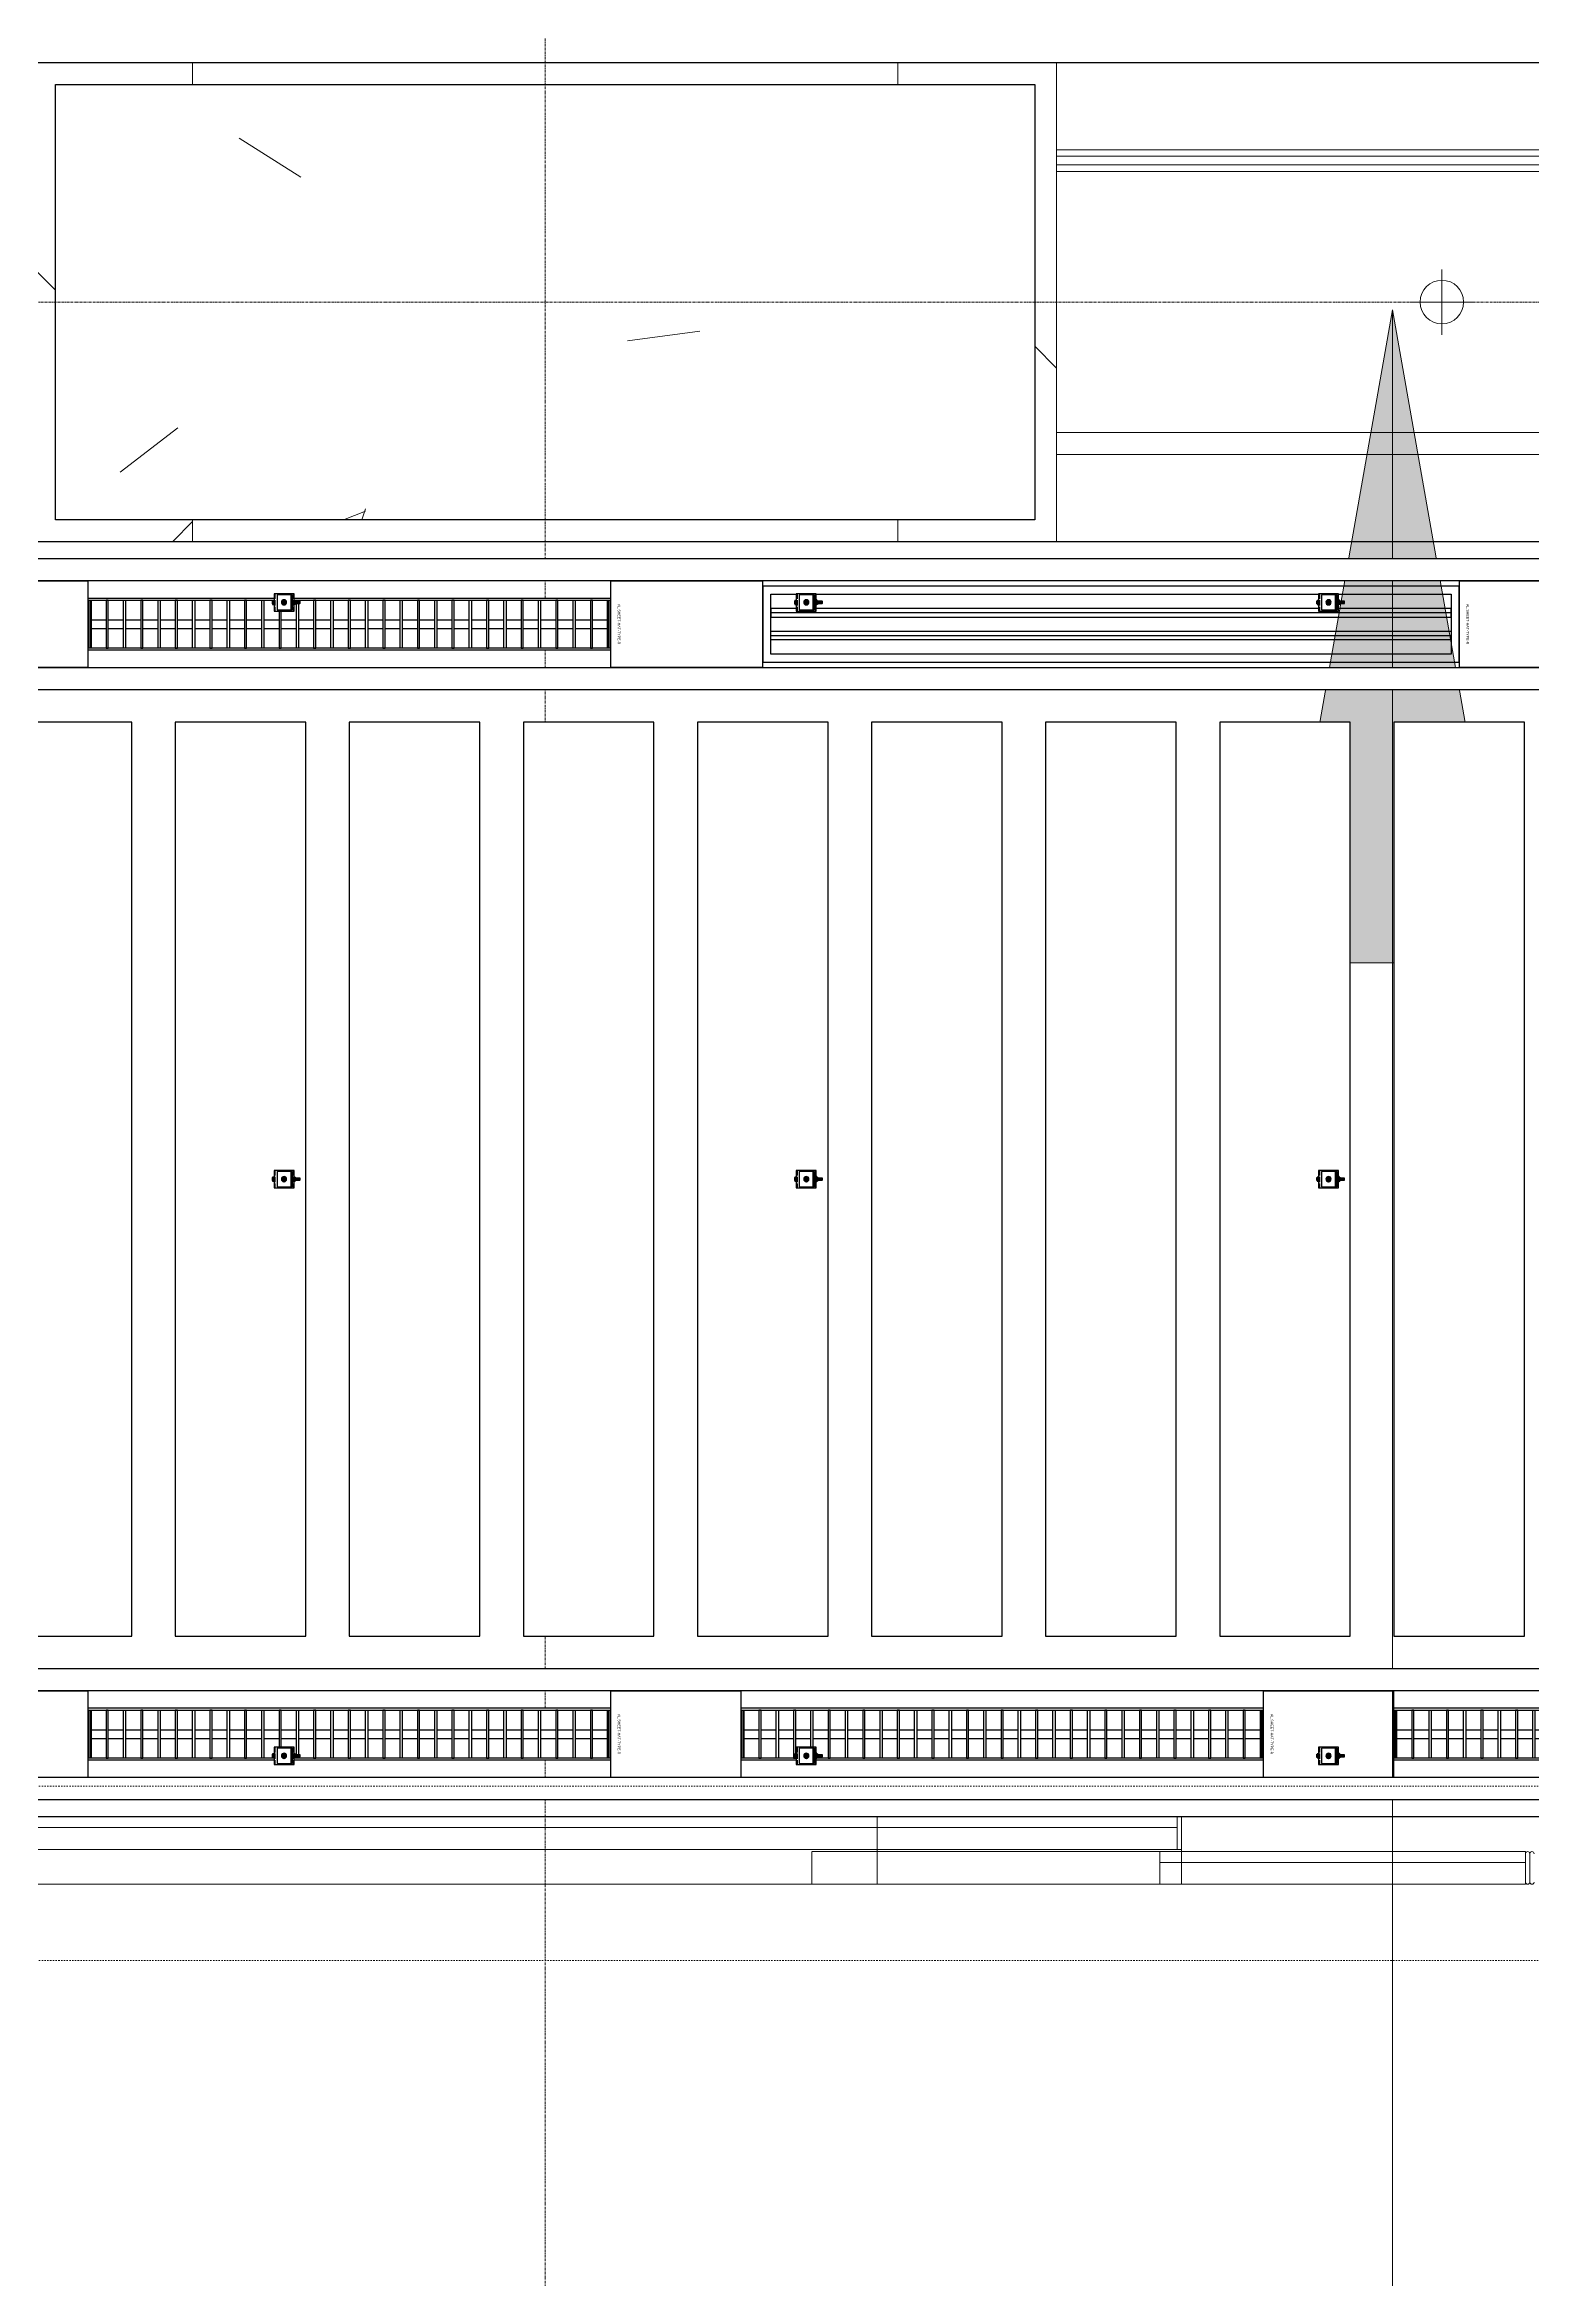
# Model space of a CAD drawing. Header units: millimetres. Extents: x -962357 to -591296, y -195428 to 59420.
# Drawn here: x -780030 to -776612, y -963 to 4171 of the extents above; entities that cross this region are included whole.
import ezdxf
from ezdxf.enums import TextEntityAlignment as Align

# ---------------------------------------------------------------- set-up
doc = ezdxf.new("R2010")
doc.units = ezdxf.units.MM
for name, pattern in [('ACAD_ISO02W100', [15, 12, -3]), ('DASH', [6.35, 3.175, -3.175]), ('DPA_Grid _ Level 100', [10, 5.5, -1.6, 1.3, -1.6]), ('DPA_Hidden 500', [1.4, 0.8, -0.6])]:
    doc.linetypes.add(name, pattern=pattern)
for name, color, linetype in [('000 - CSD_PL_001 - ASCESSORIES', 251, 'Continuous'), ('000 - H A T C H', 8, 'Continuous'), ('000 - WIPEOUT', 250, 'Continuous'), ('001 - ASCESSORIES', 251, 'Continuous'), ('008 - LIGHTING', 1, 'Continuous'), ('A04_TUBE SERIES', 2, 'Continuous'), ('A11_ALU.SOLID SHEET', 2, 'Continuous')]:
    doc.layers.add(name, color=color, linetype=linetype)
for name, color, linetype, lineweight in [('A-COLS', 5, 'Continuous', 25), ('A-COLS-E', 1, 'Continuous', 9), ('A-DETL-GENF', 2, 'Continuous', 9), ('A-GENM', 1, 'Continuous', 9), ('A-GENM-HDLN', 2, 'DPA_Hidden 500', 9), ('A-GLAZ-CURT', 2, 'Continuous', 9), ('A-WALL', 5, 'Continuous', 9), ('A-WALL-FNSH', 2, 'Continuous', 9), ('A-WALL-PATT', 1, 'Continuous', 9), ('E-LITE-EQPM', 2, 'Continuous', 9), ('G-ANNO-TEXT', 3, 'Continuous', 9), ('I-WALL-E', 2, 'Continuous', 9), ('Q-SPCQ', 2, 'Continuous', 9), ('Q-SPCQ-HDLN', 2, 'DASH', 9), ('S-GRID', 251, 'Continuous', 9), ('WALL-E', 2, 'Continuous', 9)]:
    doc.layers.add(name, color=color, linetype=linetype, lineweight=lineweight)
doc.layers.get('000 - CSD_PL_001 - ASCESSORIES').off()
pattern_1 = [(45, (2.4, 1), (-1060.6602, 1060.6602), []), (135, (2.4, 1), (-1060.6602, -1060.6602), [])]

# ---------------------------------------------------------------- blocks, each defined once
blk = doc.blocks.new('System Panel - DPA-AR_Metal Ceiling Rectangular Panel-13139266-4180-01 LOWER PLATFORM LEVEL - REFLECTED CEILING PLAN')
at = {"layer": 'A-GLAZ-CURT'}
for p, q in [((-821182.4, 4129), (-823307.4, 4129)), ((-823307.4, 4129), (-821182.4, 4129)), ((-821182.4, 3929), (-821182.4, 4129)), ((-821182.4, 4129), (-821182.4, 3929)), ((-823307.3, 3929), (-821182.4, 3929)), ((-821182.4, 3929), (-823307.3, 3929))]:
    blk.add_line(p, q, dxfattribs=at)
blk = doc.blocks.new('System Panel - DPA-AR_Metal Ceiling Rectangular Panel-V24-4180-01 LOWER PLATFORM LEVEL - REFLECTED CEILING PLAN')
at = {"layer": 'A-GLAZ-CURT'}
for p, q in [((-821182.4, 3229), (-823307.3, 3229)), ((-823307.3, 3229), (-821182.4, 3229)), ((-821182.4, 3029), (-821182.4, 3229)), ((-821182.4, 3229), (-821182.4, 3029)), ((-823307.4, 3029), (-821182.4, 3029)), ((-821182.4, 3029), (-823307.4, 3029))]:
    blk.add_line(p, q, dxfattribs=at)
blk = doc.blocks.new('System Panel - DPA-AR_Metal Ceiling Rectangular Panel-13139320-4180-01 LOWER PLATFORM LEVEL - REFLECTED CEILING PLAN')
at = {"layer": 'A-GLAZ-CURT'}
for p, q in [((-821182.4, 3879), (-823307.3, 3879)), ((-823307.3, 3879), (-821182.4, 3879)), ((-821182.4, 3279), (-821182.4, 3879)), ((-821182.4, 3879), (-821182.4, 3279)), ((-823307.3, 3279), (-821182.4, 3279)), ((-821182.4, 3279), (-823307.3, 3279))]:
    blk.add_line(p, q, dxfattribs=at)
blk = doc.blocks.new('*U403')
at = {"layer": 'A-GLAZ-CURT'}
for name in ['System Panel - DPA-AR_Metal Ceiling Rectangular Panel-13139266-4180-01 LOWER PLATFORM LEVEL - REFLECTED CEILING PLAN', 'System Panel - DPA-AR_Metal Ceiling Rectangular Panel-13139320-4180-01 LOWER PLATFORM LEVEL - REFLECTED CEILING PLAN', 'System Panel - DPA-AR_Metal Ceiling Rectangular Panel-V24-4180-01 LOWER PLATFORM LEVEL - REFLECTED CEILING PLAN']:
    blk.add_blockref(name, (790282.4, -3579), dxfattribs=at)
blk = doc.blocks.new('*U500')
at = {"layer": 'A11_ALU.SOLID SHEET', "color": 0}
blk.add_lwpolyline([(300, -98.8), (300, 98.8), (0, 98.8), (0, -98.8)], close=True, dxfattribs=at)
at = {"layer": 'Defpoints', "color": 250}
blk.add_point((0, 0), dxfattribs=at)
blk.add_text('AL.SHEET-HAT-TYPE-R', height=6, rotation=270, dxfattribs=at).set_placement((15, 0), align=Align.BOTTOM_CENTER)
blk = doc.blocks.new('*U634')
at = {"color": 1}
blk.add_wipeout([(600, -60), (-600, -60), (-600, 60), (600, 60)], dxfattribs=at).dxf.layer = '000 - WIPEOUT'
at = {"layer": '001 - ASCESSORIES', "color": 0}
blk.add_lwpolyline([(600, -60), (-600, -60), (-600, 60), (600, 60)], close=True, dxfattribs=at)
at = {"layer": '001 - ASCESSORIES'}
for points in [[(-593.5, -55), (-598.5, -55), (-598.5, 55), (-593.5, 55)], [(595, -55), (-595, -55), (-595, 55), (595, 55)], [(-558.8, -55), (-553.8, -55), (-553.8, 55), (-558.8, 55)], [(-514, -55), (-519, -55), (-519, 55), (-514, 55)], [(-479.3, -55), (-474.3, -55), (-474.3, 55), (-479.3, 55)], [(-434.6, -55), (-439.6, -55), (-439.6, 55), (-434.6, 55)], [(-399.8, -55), (-394.8, -55), (-394.8, 55), (-399.8, 55)], [(-355.1, -55), (-360.1, -55), (-360.1, 55), (-355.1, 55)], [(-320.4, -55), (-315.4, -55), (-315.4, 55), (-320.4, 55)], [(-275.6, -55), (-280.6, -55), (-280.6, 55), (-275.6, 55)], [(-240.9, -55), (-235.9, -55), (-235.9, 55), (-240.9, 55)], [(-196.2, -55), (-201.2, -55), (-201.2, 55), (-196.2, 55)], [(-161.4, -55), (-156.4, -55), (-156.4, 55), (-161.4, 55)], [(-116.7, -55), (-121.7, -55), (-121.7, 55), (-116.7, 55)], [(-82, -55), (-77, -55), (-77, 55), (-82, 55)], [(-37.2, -55), (-42.2, -55), (-42.2, 55), (-37.2, 55)], [(-2.5, -55), (2.5, -55), (2.5, 55), (-2.5, 55)], [(42.2, -55), (37.2, -55), (37.2, 55), (42.2, 55)], [(77, -55), (82, -55), (82, 55), (77, 55)], [(121.7, -55), (116.7, -55), (116.7, 55), (121.7, 55)], [(156.4, -55), (161.4, -55), (161.4, 55), (156.4, 55)], [(201.2, -55), (196.2, -55), (196.2, 55), (201.2, 55)], [(235.9, -55), (240.9, -55), (240.9, 55), (235.9, 55)], [(280.6, -55), (275.6, -55), (275.6, 55), (280.6, 55)], [(315.4, -55), (320.4, -55), (320.4, 55), (315.4, 55)], [(360.1, -55), (355.1, -55), (355.1, 55), (360.1, 55)], [(394.8, -55), (399.8, -55), (399.8, 55), (394.8, 55)], [(439.6, -55), (434.6, -55), (434.6, 55), (439.6, 55)], [(474.3, -55), (479.3, -55), (479.3, 55), (474.3, 55)], [(519, -55), (514, -55), (514, 55), (519, 55)], [(553.8, -55), (558.8, -55), (558.8, 55), (553.8, 55)], [(598.5, -55), (593.5, -55), (593.5, 55), (598.5, 55)]]:
    blk.add_lwpolyline(points, close=True, dxfattribs=at)
for points in [[(-593.5, 10), (-558.8, 10)], [(-553.8, 10), (-519, 10)], [(-514, 10), (-479.3, 10)], [(-474.3, 10), (-439.6, 10)], [(-434.6, 10), (-399.8, 10)], [(-394.8, 10), (-360.1, 10)], [(-355.1, 10), (-320.4, 10)], [(-315.4, 10), (-280.6, 10)], [(-275.6, 10), (-240.9, 10)], [(-235.9, 10), (-201.2, 10)], [(-196.2, 10), (-161.4, 10)], [(-156.4, 10), (-121.7, 10)], [(-116.7, 10), (-82, 10)], [(-77, 10), (-42.2, 10)], [(-37.2, 10), (-2.5, 10)], [(2.5, 10), (37.2, 10)], [(42.2, 10), (77, 10)], [(82, 10), (116.7, 10)], [(121.7, 10), (156.4, 10)], [(161.4, 10), (196.2, 10)], [(201.2, 10), (235.9, 10)], [(240.9, 10), (275.6, 10)], [(280.6, 10), (315.4, 10)], [(320.4, 10), (355.1, 10)], [(360.1, 10), (394.8, 10)], [(399.8, 10), (434.6, 10)], [(439.6, 10), (474.3, 10)], [(479.3, 10), (514, 10)], [(519, 10), (553.8, 10)], [(558.8, 10), (593.5, 10)], [(-593.5, -10), (-558.8, -10)], [(-553.8, -10), (-519, -10)], [(-514, -10), (-479.3, -10)], [(-474.3, -10), (-439.6, -10)], [(-434.6, -10), (-399.8, -10)], [(-394.8, -10), (-360.1, -10)], [(-355.1, -10), (-320.4, -10)], [(-315.4, -10), (-280.6, -10)], [(-275.6, -10), (-240.9, -10)], [(-235.9, -10), (-201.2, -10)], [(-196.2, -10), (-161.4, -10)], [(-156.4, -10), (-121.7, -10)], [(-116.7, -10), (-82, -10)], [(-77, -10), (-42.2, -10)], [(-37.2, -10), (-2.5, -10)], [(2.5, -10), (37.2, -10)], [(42.2, -10), (77, -10)], [(82, -10), (116.7, -10)], [(121.7, -10), (156.4, -10)], [(161.4, -10), (196.2, -10)], [(201.2, -10), (235.9, -10)], [(240.9, -10), (275.6, -10)], [(280.6, -10), (315.4, -10)], [(320.4, -10), (355.1, -10)], [(360.1, -10), (394.8, -10)], [(399.8, -10), (434.6, -10)], [(439.6, -10), (474.3, -10)], [(479.3, -10), (514, -10)], [(519, -10), (553.8, -10)], [(558.8, -10), (593.5, -10)]]:
    blk.add_lwpolyline(points, dxfattribs=at)
blk = doc.blocks.new('*U499')
at = {"layer": 'A11_ALU.SOLID SHEET', "color": 0}
blk.add_lwpolyline([(350, -98.8), (350, 98.8), (0, 98.8), (0, -98.8)], close=True, dxfattribs=at)
at = {"layer": 'Defpoints', "color": 250}
blk.add_point((0, 0), dxfattribs=at)
blk.add_text('AL.SHEET-HAT-TYPE-R', height=6, rotation=270, dxfattribs=at).set_placement((15, 0), align=Align.BOTTOM_CENTER)
blk = doc.blocks.new('*U374')
at = {"layer": '001 - ASCESSORIES', "color": 0, "linetype": 'ByBlock'}
blk.add_lwpolyline([(800, 87.5), (-800, 87.5), (-800, -87.5), (800, -87.5)], close=True, dxfattribs=at)
at = {"layer": '001 - ASCESSORIES', "linetype": 'ByBlock'}
for points in [[(-781.5, 69), (781.5, 69), (781.5, -69), (-781.5, -69)], [(781.5, 36.3), (-781.5, 36.3), (-781.5, 16.3), (781.5, 16.3)], [(-781.5, -16.3), (781.5, -16.3), (781.5, -36.3), (-781.5, -36.3)]]:
    blk.add_lwpolyline(points, close=True, dxfattribs=at)
for points in [[(781.5, 26.3), (-781.5, 26.3)], [(-781.5, -26.3), (781.5, -26.3)]]:
    blk.add_lwpolyline(points, dxfattribs=at)
blk = doc.blocks.new('*U606')
blk.add_attdef('EXTR.OVL-LENGTH_', (-25, -59.1), '', height=5)
blk.add_wipeout([(-25, 0), (25, 0), (25, 67400), (-25, 67400)]).dxf.layer = '000 - WIPEOUT'
at = {"layer": 'A04_TUBE SERIES', "color": 0}
blk.add_lwpolyline([(-25, 0), (25, 0), (25, 67400), (-25, 67400)], close=True, dxfattribs=at)
blk = doc.blocks.new('*U607')
blk.add_attdef('EXTR.OVL-LENGTH_', (-25, -59.1), '', height=5)
blk.add_wipeout([(-25, 0), (25, 0), (25, 67400), (-25, 67400)]).dxf.layer = '000 - WIPEOUT'
at = {"layer": 'A04_TUBE SERIES', "color": 0}
blk.add_lwpolyline([(-25, 0), (25, 0), (25, 67400), (-25, 67400)], close=True, dxfattribs=at)
blk = doc.blocks.new('*U605')
blk.add_attdef('EXTR.OVL-LENGTH_', (-25, -59.1), '', height=5)
blk.add_wipeout([(-25, 0), (25, 0), (25, 67400), (-25, 67400)]).dxf.layer = '000 - WIPEOUT'
at = {"layer": 'A04_TUBE SERIES', "color": 0}
blk.add_lwpolyline([(-25, 0), (25, 0), (25, 67400), (-25, 67400)], close=True, dxfattribs=at)
blk = doc.blocks.new('*U604')
blk.add_attdef('EXTR.OVL-LENGTH_', (-25, -59.1), '', height=5)
blk.add_wipeout([(-25, 0), (25, 0), (25, 67400), (-25, 67400)]).dxf.layer = '000 - WIPEOUT'
at = {"layer": 'A04_TUBE SERIES', "color": 0}
blk.add_lwpolyline([(-25, 0), (25, 0), (25, 67400), (-25, 67400)], close=True, dxfattribs=at)
blk = doc.blocks.new('*U613')
at = {"color": 3}
for points in [[(-1050, 29150), (1050, 29150), (1050, 28850), (-1050, 28850)], [(-1050, 28750), (1050, 28750), (1050, 28450), (-1050, 28450)], [(-1050, 28350), (1050, 28350), (1050, 28050), (-1050, 28050)], [(-1050, 27950), (1050, 27950), (1050, 27650), (-1050, 27650)], [(-1050, 27550), (1050, 27550), (1050, 27250), (-1050, 27250)], [(-1050, 27150), (1050, 27150), (1050, 26850), (-1050, 26850)], [(-1050, 26750), (1050, 26750), (1050, 26450), (-1050, 26450)], [(-1050, 26350), (1050, 26350), (1050, 26050), (-1050, 26050)], [(-1050, 25950), (1050, 25950), (1050, 25650), (-1050, 25650)]]:
    blk.add_wipeout(points, dxfattribs=at).dxf.layer = '000 - WIPEOUT'
at = {"layer": 'A11_ALU.SOLID SHEET', "color": 0, "linetype": 'ByBlock'}
for points in [[(-1050, 28850), (1050, 28850), (1050, 29150), (-1050, 29150)], [(-1050, 28450), (1050, 28450), (1050, 28750), (-1050, 28750)], [(-1050, 28050), (1050, 28050), (1050, 28350), (-1050, 28350)], [(-1050, 27650), (1050, 27650), (1050, 27950), (-1050, 27950)], [(-1050, 27250), (1050, 27250), (1050, 27550), (-1050, 27550)], [(-1050, 26850), (1050, 26850), (1050, 27150), (-1050, 27150)], [(-1050, 26450), (1050, 26450), (1050, 26750), (-1050, 26750)], [(-1050, 26050), (1050, 26050), (1050, 26350), (-1050, 26350)], [(-1050, 25650), (1050, 25650), (1050, 25950), (-1050, 25950)]]:
    blk.add_lwpolyline(points, close=True, dxfattribs=at)
blk = doc.blocks.new('*U5836')
blk.add_lwpolyline([(-38349, 4315), (-38349, 2757.5), (-41450, 2757.5), (-41450, 4315), (-49246.8, 4315), (-49246.8, 550), (-30509.1, 550), (-30509.1, 4315), (-38349, 4315)])
blk.add_lwpolyline([(-107450, -550), (27650, -550), (27650, -3480), (-107450, -3480)], close=True)
at = {"layer": '008 - LIGHTING'}
blk.add_blockref('*U374', (-32900, -740), dxfattribs=at)
blk.add_blockref('*U374', (-32900, -740), dxfattribs=at)
blk.add_blockref('*U374', (-32900, -740), dxfattribs=at)
at = {"layer": 'A11_ALU.SOLID SHEET', "color": 1}
for name, p in [('*U499', (-35600, -740)), ('*U499', (-34050, -740)), ('*U499', (-32100, -740)), ('*U500', (-35550, -3290)), ('*U500', (-34050, -3290)), ('*U500', (-32550, -3290))]:
    blk.add_blockref(name, p, dxfattribs=at)
at = {"layer": '008 - LIGHTING'}
for p in [(-34650, -740), (-34650, -3290), (-33150, -3290), (-31650, -3290)]:
    blk.add_blockref('*U634', p, dxfattribs=at)
at = {"layer": 'A04_TUBE SERIES', "linetype": 'ByBlock', "rotation": 270}
for name, p in [('*U607', (-39850, -615)), ('*U606', (-39850, -865)), ('*U604', (-39850, -3165)), ('*U605', (-39850, -3415))]:
    blk.add_blockref(name, p, dxfattribs=at)
at = {"layer": 'A11_ALU.SOLID SHEET', "linetype": 'ByBlock', "rotation": 90}
blk.add_blockref('*U613', (-6300, -2015), dxfattribs=at)
at = {"layer": '008 - LIGHTING'}
for p in [(-34650, -740), (-34650, -3290), (-33150, -3290), (-31650, -3290)]:
    blk.add_blockref('*U634', p, dxfattribs=at)
for p in [(-34650, -740), (-34650, -3290), (-33150, -3290), (-31650, -3290)]:
    blk.add_blockref('*U634', p, dxfattribs=at)
blk = doc.blocks.new('DPA_Speciality_PlatformScreenDoor - Length_135300-12767973-4180-01 LOWER PLATFORM LEVEL - REFLECTED CEILING PLAN')
at = {"layer": 'A-GENM'}
for p, q in [((59982.5, -250), (59892.5, -250)), ((59892.5, -250), (59982.5, -250)), ((60087.5, -250), (59897.4, -250)), ((59897.4, -250), (60087.5, -250)), ((59992.5, -250), (60082.5, -250)), ((60082.5, -250), (59992.5, -250)), ((60640.3, -330), (60764.1, -330)), ((60650.9, -330), (60704, -330)), ((60700.4, -330), (60753.5, -330)), ((62240.3, -330), (62364.1, -330)), ((62250.9, -330), (62304, -330)), ((62300.4, -330), (62353.5, -330))]:
    blk.add_line(p, q, dxfattribs=at)
at = {"layer": 'A-GENM-HDLN'}
for p, q in [((60387.5, -175), (60387.5, -250)), ((60387.5, -175), (61237.5, -175)), ((61237.5, -250), (61237.5, -175)), ((60387.5, -250), (61237.5, -250))]:
    blk.add_line(p, q, dxfattribs=at)
at = {"layer": 'Q-SPCQ'}
for p, q in [((59587.5, -245), (59587.5, -180)), ((59587.5, -180), (59587.5, -245)), ((59587.5, -180), (59587.5, -245)), ((59587.5, -245), (59587.5, -180)), ((60437.5, -175), (59597.5, -175)), ((59597.5, -175), (60437.5, -175)), ((59597.5, -175), (59597.5, -225)), ((59597.5, -175), (59597.5, -225)), ((59597.5, -245), (59597.5, -180)), ((59597.5, -180), (59597.5, -245)), ((59627.5, -175), (60407.5, -175)), ((60407.5, -175), (59627.5, -175)), ((60407.5, -175), (59627.5, -175)), ((59627.5, -175), (60407.5, -175)), ((60387.5, -175), (61087.5, -175)), ((60437.5, -225), (60437.5, -175)), ((60437.5, -175), (60437.5, -225)), ((61087.5, -175), (61087.5, -330)), ((61087.5, -175), (63462.5, -175)), ((61087.5, -330), (61087.5, -175)), ((61087.5, -200), (61087.5, -187.5)), ((61087.5, -187.5), (61087.5, -200)), ((61087.5, -305), (61087.5, -200)), ((61087.5, -200), (61087.5, -305)), ((59597.5, -225), (60437.5, -225)), ((60437.5, -225), (59597.5, -225)), ((59597.5, -250), (59597.5, -225)), ((59597.5, -225), (59597.5, -250)), ((60437.5, -225), (59597.5, -225)), ((59597.5, -225), (59597.5, -250)), ((59597.5, -250), (59597.5, -225)), ((59597.5, -225), (60437.5, -225)), ((60437.5, -225), (59597.5, -225)), ((59597.5, -225), (60437.5, -225)), ((59597.5, -250), (60437.5, -250)), ((60437.5, -250), (59597.5, -250)), ((59597.5, -250), (60437.5, -250)), ((60437.5, -250), (59597.5, -250)), ((60407.5, -225), (59627.5, -225)), ((59627.5, -225), (60407.5, -225)), ((59627.5, -225), (60407.5, -225)), ((60407.5, -225), (59627.5, -225)), ((60387.5, -225), (59647.5, -225)), ((59647.5, -225), (60387.5, -225)), ((60387.5, -225), (59647.5, -225)), ((59647.5, -225), (60387.5, -225)), ((60387.5, -250), (59647.5, -250)), ((59647.5, -250), (60387.5, -250)), ((60387.5, -250), (59647.5, -250)), ((59647.5, -250), (60387.5, -250)), ((60387.5, -305), (60387.5, -250)), ((60387.5, -250), (60387.5, -330)), ((60397.5, -255), (60387.5, -255)), ((60387.5, -255), (60387.5, -330)), ((60387.5, -330), (60387.5, -255)), ((60387.5, -255), (60397.5, -255)), ((60397.5, -330), (60397.5, -255)), ((60397.5, -255), (60397.5, -330)), ((61087.5, -255), (60397.5, -255)), ((60397.5, -255), (61087.5, -255)), ((60397.5, -255), (60397.5, -305)), ((60397.5, -255), (60397.5, -305)), ((60437.5, -225), (60437.5, -250)), ((60437.5, -225), (60437.5, -250)), ((60437.5, -250), (60437.5, -225)), ((60437.5, -225), (60437.5, -250)), ((60447.5, -255), (61027.5, -255)), ((61027.5, -255), (60447.5, -255)), ((61037.5, -255), (60447.5, -255)), ((60447.5, -255), (61037.5, -255)), ((63462.5, -255), (61087.5, -255)), ((61087.5, -255), (63462.5, -255)), ((61087.5, -255), (61087.5, -305)), ((61087.5, -255), (61087.5, -305)), ((61087.5, -305), (61087.5, -255)), ((61087.5, -255), (61087.5, -305)), ((63412.5, -255), (61137.5, -255)), ((61137.5, -255), (63412.5, -255)), ((61147.5, -255), (63402.5, -255)), ((63402.5, -255), (61147.5, -255)), ((60387.5, -317.5), (60387.5, -305)), ((61087.5, -305), (60397.5, -305)), ((60397.5, -305), (61077.5, -305)), ((60397.5, -305), (60397.5, -330)), ((60397.5, -305), (60397.5, -330)), ((60397.5, -305), (61077.5, -305)), ((61077.5, -305), (60397.5, -305)), ((60397.5, -330), (60397.5, -305)), ((60397.5, -305), (60397.5, -330)), ((61087.5, -305), (60397.5, -305)), ((60397.5, -305), (61087.5, -305)), ((61027.5, -305), (60447.5, -305)), ((60447.5, -305), (61027.5, -305)), ((61027.5, -305), (60447.5, -305)), ((60447.5, -305), (61027.5, -305)), ((61037.5, -305), (60447.5, -305)), ((60447.5, -305), (61037.5, -305)), ((60447.5, -305), (61027.5, -305)), ((61027.5, -305), (60447.5, -305)), ((61077.5, -305), (61087.5, -305)), ((61087.5, -317.5), (61087.5, -305)), ((63462.5, -305), (61087.5, -305)), ((61087.5, -305), (61097.5, -305)), ((61087.5, -330), (61087.5, -305)), ((61087.5, -305), (61087.5, -330)), ((63462.5, -305), (61087.5, -305)), ((61087.5, -305), (63462.5, -305)), ((61087.5, -305), (61087.5, -317.5)), ((61087.5, -330), (61087.5, -305)), ((61087.5, -305), (61087.5, -330)), ((61097.5, -305), (63452.5, -305)), ((61097.5, -305), (63452.5, -305)), ((63452.5, -305), (61097.5, -305)), ((63412.5, -305), (61137.5, -305)), ((61137.5, -305), (63412.5, -305)), ((63402.5, -305), (61147.5, -305)), ((61147.5, -305), (63402.5, -305)), ((63402.5, -305), (61147.5, -305)), ((61147.5, -305), (63402.5, -305)), ((61147.5, -305), (63402.5, -305)), ((63402.5, -305), (61147.5, -305)), ((60387.5, -330), (61087.5, -330)), ((60387.5, -330), (60397.5, -330)), ((60397.5, -330), (60387.5, -330)), ((61077.5, -330), (60397.5, -330)), ((60397.5, -330), (61087.5, -330)), ((60397.5, -330), (61077.5, -330)), ((61077.5, -330), (60397.5, -330)), ((61027.5, -330), (60447.5, -330)), ((60447.5, -330), (61027.5, -330)), ((61027.5, -330), (60447.5, -330)), ((60447.5, -330), (61027.5, -330)), ((61087.5, -330), (61077.5, -330)), ((61087.5, -330), (63462.5, -330)), ((61097.5, -330), (61087.5, -330)), ((61087.5, -330), (63462.5, -330)), ((63452.5, -330), (61097.5, -330)), ((61097.5, -330), (63452.5, -330)), ((63452.5, -330), (61097.5, -330)), ((63402.5, -330), (61147.5, -330)), ((61147.5, -330), (63402.5, -330)), ((63402.5, -330), (61147.5, -330)), ((61147.5, -330), (63402.5, -330))]:
    blk.add_line(p, q, dxfattribs=at)
for centre, start, end in [((59582.5, -180), 360, 180), ((59582.5, -180), 0, 180), ((59592.5, -180), 0, 180), ((59592.5, -180), 0, 180), ((59582.5, -245), 180, 360), ((59582.5, -245), 180, 0), ((59592.5, -245), 180, 360), ((59592.5, -245), 180, 360)]:
    blk.add_arc(centre, 5, start, end, dxfattribs=at)
at = {"layer": 'Q-SPCQ-HDLN'}
for p, q in [((135200, 0), (-100, 0)), ((135200, -330), (-100, -330)), ((135200, -400), (-100, -400))]:
    blk.add_line(p, q, dxfattribs=at)
blk = doc.blocks.new('LGF_DL_SAA_LowPower_DL1a - LGF_DL_SAA_LowPower_DL1a-8832329-4180-01 LOWER PLATFORM LEVEL - REFLECTED CEILING PLAN')
at = {"layer": 'A-DETL-GENF'}
for p, q in [((0, 75), (0, -75)), ((72.5, 0), (-72.5, 0))]:
    blk.add_line(p, q, dxfattribs=at)
blk.add_circle((0, 0), 50, dxfattribs=at)
blk = doc.blocks.new('C-1-PP19-AR-4180-01-B_20250908-040939_EXDOWNLIGHT')
at = {"layer": 'E-LITE-EQPM', "extrusion": (0, 0, -1), "rotation": 180}
blk.add_blockref('LGF_DL_SAA_LowPower_DL1a - LGF_DL_SAA_LowPower_DL1a-8832329-4180-01 LOWER PLATFORM LEVEL - REFLECTED CEILING PLAN', (32139.5, 0), dxfattribs=at)
at = {"layer": 'Q-SPCQ', "rotation": 180}
blk.add_blockref('DPA_Speciality_PlatformScreenDoor - Length_135300-12767973-4180-01 LOWER PLATFORM LEVEL - REFLECTED CEILING PLAN', (27650, -3810), dxfattribs=at)
blk = doc.blocks.new('000 - ASSCESSORIES_FAMELINE_GALV.BRACKET_FITTING_L-PROFILE_BK-08_TOP_VIEW')
at = {"linetype": 'Continuous'}
blk.add_wipeout([(-17.5, 19), (-17.5, -16), (17.5, -16), (17.5, 19)], dxfattribs=at).dxf.layer = '000 - WIPEOUT'
at = {"layer": '001 - ASCESSORIES', "linetype": 'ByBlock'}
blk.add_lwpolyline([(-17.5, 19), (17.5, 19), (17.5, 16), (-17.5, 16)], close=True, dxfattribs=at)
at = {"layer": '001 - ASCESSORIES', "color": 0, "linetype": 'Continuous'}
blk.add_lwpolyline([(-17.5, 19), (-17.5, -16), (17.5, -16), (17.5, 19)], close=True, dxfattribs=at)
at = {"layer": '001 - ASCESSORIES'}
blk.add_circle((0, 0), 3.5, dxfattribs=at)
blk = doc.blocks.new('*U492')
at = {"layer": '001 - ASCESSORIES', "color": 0}
blk.add_blockref('000 - ASSCESSORIES_FAMELINE_GALV.BRACKET_FITTING_L-PROFILE_BK-08_TOP_VIEW', (0, 0), dxfattribs=at)
blk = doc.blocks.new('000 - DYNAMIC_VIEW_ASSCESSORIES_GALV.STUD_FULL_THREAD_1-4_TOP_VIEW')
at = {"layer": '000 - H A T C H'}
h = blk.add_hatch(color=250, dxfattribs=at)
h.dxf.hatch_style = 1
edge = h.paths.add_edge_path()
edge.add_arc((0, 0), 3.18, 0, 360)
at = {"layer": '001 - ASCESSORIES', "color": 0}
blk.add_circle((0, 0), 3.18, dxfattribs=at)
blk = doc.blocks.new('*U485')
at = {"layer": '001 - ASCESSORIES', "color": 0}
blk.add_blockref('000 - DYNAMIC_VIEW_ASSCESSORIES_GALV.STUD_FULL_THREAD_1-4_TOP_VIEW', (0, 0), dxfattribs=at)
blk = doc.blocks.new('000 - ASSCESSORIES_FAMELINE_GALV.BRACKET_FITTING_U-PROFILE_BK-07_TOP_VIEW')
at = {"linetype": 'Continuous'}
blk.add_wipeout([(20, -23), (20, 23), (-20, 23), (-20, -23)], dxfattribs=at).dxf.layer = '000 - WIPEOUT'
at = {"layer": '001 - ASCESSORIES', "linetype": 'ACAD_ISO02W100'}
for p, q in [((20, 21), (-20, 21)), ((20, -21), (-20, -21))]:
    blk.add_line(p, q, dxfattribs=at)
at = {"layer": '001 - ASCESSORIES', "color": 0, "linetype": 'Continuous'}
blk.add_lwpolyline([(20, -23), (20, 23), (-20, 23), (-20, -23)], close=True, dxfattribs=at)
at = {"layer": '001 - ASCESSORIES', "linetype": 'Continuous'}
blk.add_circle((0, 0), 3.5, dxfattribs=at)
blk = doc.blocks.new('*U489')
at = {"layer": '001 - ASCESSORIES', "color": 0, "linetype": 'ByBlock'}
blk.add_blockref('000 - ASSCESSORIES_FAMELINE_GALV.BRACKET_FITTING_U-PROFILE_BK-07_TOP_VIEW', (0, 0), dxfattribs=at)
blk = doc.blocks.new('*U281')
at = {"layer": '001 - ASCESSORIES', "color": 0}
blk.add_lwpolyline([(4.6, 0), (2.3, 4), (-2.3, 4), (-4.6, 0), (-2.3, -4), (2.3, -4)], close=True, dxfattribs=at)
at = {"layer": '001 - ASCESSORIES', "color": 8}
blk.add_circle((0, 0), 3.85, dxfattribs=at)
at = {"layer": '001 - ASCESSORIES', "color": 0}
blk.add_circle((0, 0), 2.6, dxfattribs=at)
blk = doc.blocks.new('*U639')
at = {"layer": '000 - CSD_PL_001 - ASCESSORIES', "color": 0, "rotation": 270}
blk.add_blockref('*U281', (0, 0), dxfattribs=at)
blk = doc.blocks.new('*U308')
at = {"layer": '001 - ASCESSORIES'}
blk.add_lwpolyline([(-0.3, -4.5), (-0.3, -2.5, -19.949874), (0.3, -2.5), (0.3, -4.5)], format="xyb", dxfattribs=at)
blk.add_arc((0, 0), 4.5, 273.1847, 266.8153, dxfattribs=at)
blk = doc.blocks.new('000 - ASSCESSORIES_SPRING_WASHER_M5_TOP_VIEW')
at = {"color": 6}
blk.add_blockref('*U308', (0, 0), dxfattribs=at)
blk = doc.blocks.new('*U641')
at = {"color": 6}
blk.add_blockref('000 - ASSCESSORIES_SPRING_WASHER_M5_TOP_VIEW', (0, 0), dxfattribs=at)
blk = doc.blocks.new('*U307')
at = {"layer": '001 - ASCESSORIES'}
blk.add_lwpolyline([(-0.3, -6), (-0.3, -2.5, -19.949874), (0.2, -2.5), (0.2, -6)], format="xyb", dxfattribs=at)
blk.add_arc((0, 0), 6, 273.1847, 266.8153, dxfattribs=at)
blk = doc.blocks.new('000 - ASSCESSORIES_WASHER_M5_TOP_VIEW')
at = {"color": 6}
blk.add_blockref('*U307', (0, 0), dxfattribs=at)
blk = doc.blocks.new('*U640')
at = {"color": 6}
blk.add_blockref('000 - ASSCESSORIES_WASHER_M5_TOP_VIEW', (0, 0), dxfattribs=at)
blk = doc.blocks.new('*U282')
at = {"color": 1}
for p, q in [((-3.5, 3.5), (3.5, 3.5)), ((-3.5, 0), (3.5, 0))]:
    blk.add_line(p, q, dxfattribs=at)
at = {"color": 0}
for points in [[(-2.3, 3.2, 0.249855), (-4.6, 3.2), (-4.6, 0.3, 0.249855), (-2.3, 0.3)], [(2.3, 3.2, 0.062432), (0, 3.5, 0.062432), (-2.3, 3.2), (-2.3, 0.3, 0.061701), (0, 0, 0.061701), (2.3, 0.3)], [(4.6, 3.2, 0.249855), (2.3, 3.2), (2.3, 0.3, 0.249855), (4.6, 0.3)]]:
    blk.add_lwpolyline(points, format="xyb", close=True, dxfattribs=at)
blk = doc.blocks.new('*U296')
at = {"layer": '000 - H A T C H'}
h = blk.add_hatch(dxfattribs=at)
h.set_pattern_fill('ANSI35', color=8, scale=4, angle=65)
h.set_pattern_definition([(110, (-0.5, 0), (-0.939693, -0.34202), []), (110, (-0.2012, 0.6409), (-0.939693, -0.34202), [1.25, -0.25, 0, -0.25])])
h.paths.add_polyline_path([(0, -2.5), (59.5, -2.5), (59.5, 2.5), (0, 2.5)])
at = {"color": 8}
blk.add_line((59.5, -2.5), (59.5, 2.5), dxfattribs=at)
at = {"color": 1}
blk.add_lwpolyline([(59.5, 2.5), (0, 2.5), (0, -2.5), (59.5, -2.5), (60, -2), (60, 2)], close=True, dxfattribs=at)
blk = doc.blocks.new('*U448')
at = {"layer": '000 - H A T C H'}
h = blk.add_hatch(color=250, dxfattribs=at)
h.dxf.hatch_style = 1
edge = h.paths.add_edge_path()
edge.add_line((-0.3, -4.6), (-3.2, -4.6))
edge.add_arc((-1, -3.5), 2.45, 180, 208.0569, ccw=False)
edge.add_line((-3.5, -3.5), (-3.5, 0))
edge.add_arc((5.9, 0), 9.36, 179.9761, 180.0239, ccw=False)
edge.add_line((-3.5, 0), (-3.5, 0))
edge.add_arc((5.9, 0), 9.36, 179.9761, 180.0239, ccw=False)
edge.add_line((-3.5, 0), (-3.5, 3.5))
edge.add_arc((-1, 3.5), 2.45, 151.9431, 180, ccw=False)
edge.add_line((-3.2, 4.6), (-0.3, 4.6))
edge.add_arc((-2.5, 3.5), 2.45, 360, 388.0569, ccw=False)
edge.add_line((0, 3.5), (0, -3.5))
edge.add_arc((-2.5, -3.5), 2.45, 331.9431, 360, ccw=False)
blk.add_blockref('*U296', (0, 0))
at = {"layer": '001 - ASCESSORIES', "rotation": 90}
blk.add_blockref('*U282', (0, 0), dxfattribs=at)
blk = doc.blocks.new('*U306')
blk.add_wipeout([(-6, 0.65), (6, 0.65), (6, -0.65), (-6, -0.65)]).dxf.layer = '000 - WIPEOUT'
at = {"layer": '001 - ASCESSORIES'}
blk.add_lwpolyline([(-6, 0.65), (6, 0.65), (6, -0.65), (-6, -0.65)], close=True, dxfattribs=at)
blk.add_wipeout([(0.1, -0.65), (6, -0.65), (6, 0.65), (0.1, 0.65)]).dxf.layer = '000 - WIPEOUT'
blk.add_wipeout([(-0.1, -0.65), (-6, -0.65), (-6, 0.65), (-0.1, 0.65)]).dxf.layer = '000 - WIPEOUT'
for points in [[(-0.1, -0.65), (-6, -0.65), (-6, 0.65), (-0.1, 0.65)], [(0.1, -0.65), (6, -0.65), (6, 0.65), (0.1, 0.65)]]:
    blk.add_lwpolyline(points, close=True, dxfattribs=at)
blk = doc.blocks.new('000 - ASSCESSORIES_WASHER_M5_FRONT-SIDE-BACK_VIEW')
at = {"color": 6}
blk.add_blockref('*U306', (0, 0), dxfattribs=at)
blk = doc.blocks.new('*U637')
at = {"color": 6}
blk.add_blockref('000 - ASSCESSORIES_WASHER_M5_FRONT-SIDE-BACK_VIEW', (0, 0), dxfattribs=at)
blk = doc.blocks.new('*U309')
blk.add_wipeout([(-4.5, 0.65), (4.5, 0.65), (4.5, -0.65), (-4.5, -0.65)]).dxf.layer = '000 - WIPEOUT'
at = {"layer": '001 - ASCESSORIES'}
blk.add_lwpolyline([(-4.5, 0.65), (4.5, 0.65), (4.5, -0.65), (-4.5, -0.65)], close=True, dxfattribs=at)
blk.add_wipeout([(0.1, -0.95), (4.5, -0.65), (4.5, 0.65), (0.1, 0.35)]).dxf.layer = '000 - WIPEOUT'
blk.add_wipeout([(-0.1, -0.35), (-4.5, -0.65), (-4.5, 0.65), (-0.1, 0.95)]).dxf.layer = '000 - WIPEOUT'
for points in [[(-0.1, -0.35), (-4.5, -0.65), (-4.5, 0.65), (-0.1, 0.95)], [(0.1, -0.95), (4.5, -0.65), (4.5, 0.65), (0.1, 0.35)]]:
    blk.add_lwpolyline(points, close=True, dxfattribs=at)
blk = doc.blocks.new('000 - ASSCESSORIES_SPRING_WASHER_M5_FRONT-SIDE-BACK_VIEW')
at = {"color": 6}
blk.add_blockref('*U309', (0, 0), dxfattribs=at)
blk = doc.blocks.new('*U638')
at = {"color": 6}
blk.add_blockref('000 - ASSCESSORIES_SPRING_WASHER_M5_FRONT-SIDE-BACK_VIEW', (0, 0), dxfattribs=at)
blk = doc.blocks.new('*U486')
at = {"layer": '001 - ASCESSORIES'}
blk.add_blockref('*U448', (-23, 0), dxfattribs=at)
at = {"layer": '001 - ASCESSORIES', "color": 6, "rotation": 180}
for name in ['*U640', '*U641']:
    blk.add_blockref(name, (0, 0), dxfattribs=at)
at = {"layer": '001 - ASCESSORIES', "color": 2, "rotation": 270}
blk.add_blockref('*U639', (0, 0), dxfattribs=at)
blk.add_blockref('*U639', (0, 0), dxfattribs=at)
at = {"layer": '001 - ASCESSORIES', "color": 0, "rotation": 90}
blk.add_blockref('*U489', (0, 0), dxfattribs=at)
at = {"layer": '001 - ASCESSORIES', "color": 0, "rotation": 270}
blk.add_blockref('*U492', (0, 0), dxfattribs=at)
at = {"layer": '001 - ASCESSORIES', "color": 6}
for name in ['*U640', '*U641']:
    blk.add_blockref(name, (0, 0), dxfattribs=at)
at = {"layer": '001 - ASCESSORIES', "color": 2, "rotation": 90}
blk.add_blockref('*U639', (0, 0), dxfattribs=at)
blk.add_blockref('*U639', (0, 0), dxfattribs=at)
at = {"layer": '001 - ASCESSORIES', "color": 1}
blk.add_blockref('*U485', (0, 0), dxfattribs=at)
at = {"layer": '001 - ASCESSORIES', "rotation": 90}
blk.add_blockref('*U637', (23.65, 0), dxfattribs=at)
blk.add_blockref('*U638', (25.25, 0), dxfattribs=at)
blk = doc.blocks.new('C-1-PP19-AR-4180-01-B_20250903-141828_ERROR_HANGING')
at = {"layer": '000 - CSD_PL_001 - ASCESSORIES', "linetype": 'ByBlock'}
for p in [(-34800, -690), (-33600, -690), (-32400, -690), (-34800, -2015), (-33600, -2015), (-32400, -2015), (-34800, -3340), (-33600, -3340), (-32400, -3340)]:
    blk.add_blockref('*U486', p, dxfattribs=at)

msp = doc.modelspace()

# ---------------------------------------------------------------- hatches: boundary and pattern name
at = {"layer": 'A-COLS-E'}
h = msp.add_hatch(dxfattribs=at)
h.set_pattern_fill('FP_1', color=256, style=0, pattern_type=2)
h.set_pattern_definition([(50, (2.4, 1), (3643.682, -318.781), [381, -4191]), (355, (2.4, 1), (-704.856, 3821.136), [304.8, -3352.8]), (100.451, (306, -25.6), (2938.852, 3502.332), [323.8, -3561.801]), (46.184, (2.4, 1017), (5421.58, -840.856), [571.5, -6286.5]), (96.636, (454, 947), (4748.05, 4948.55), [485.7, -5342.702]), (351.184, (2.4, 1017), (4748.1, 4948.506), [457.2, -5029.2]), (21, (510.4, 763), (3032.288, -2045.304), [381, -4191]), (326, (510.4, 763), (1236.042, 3683.762), [304.8, -3352.8]), (71.451, (763, 592.5), (4268.343, 1638.425), [323.8, -3561.801]), (37.5, (2.4, 1), (61.772, 1691.1008), [167.64, -3144.52, 167.64, -3235.96, -3365.5]), (37.5, (2.4, 1), (61.772, 1691.1008), [-6715.76, 167.64, -3197.86]), (7.5, (2.4, 1), (1336.3933, 2003.6115), [167.64, -1772.92, 167.64, -3068.32, -1282.7]), (7.5, (2.4, 1), (1336.3933, 2003.6115), [-5176.52, 167.64, -1115.06]), (327.5, (-1130.5, 1), (2711.8178, -114.5786), [167.64, -1102.36, 167.64, -3794.76, -5257.8]), (327.5, (-1130.5, 1), (2711.8178, -114.5786), [-5232.4, 167.64, -5090.16]), (317.5, (-1638.5, 1), (2962.5856, 508.5334), [167.64, -1483.36, 167.64, -2463.8, -3733.8]), (317.5, (-1638.5, 1), (2962.5856, 508.5334), [-4282.44, 167.64, -3566.16])])
h.paths.add_polyline_path([(-777972.6, 3080), (-777755, 3080), (-777755, 4080), (-780005, 4080), (-780005, 3080)])
at = {"layer": 'A-WALL-PATT'}
h = msp.add_hatch(dxfattribs=at)
h.set_pattern_fill('FP_3', color=256, style=0, pattern_type=2)
h.set_pattern_definition(pattern_1)
h.paths.add_polyline_path([(-780055, 3030), (-780005, 3030), (-780005, 4130), (-780055, 4130), (-780055, 4067.1)])
h = msp.add_hatch(dxfattribs=at)
h.set_pattern_fill('FP_3', color=256, style=0, pattern_type=2)
h.set_pattern_definition(pattern_1)
h.paths.add_polyline_path([(-777754.9, 3080), (-777704.9, 3080), (-777704.9, 4130), (-777754.9, 4130), (-777754.9, 4067.1)])
h = msp.add_hatch(dxfattribs=at)
h.set_pattern_fill('FP_3', color=256, style=0, pattern_type=2)
h.set_pattern_definition(pattern_1)
h.paths.add_polyline_path([(-778069.9, 3030), (-777704.9, 3030), (-777704.9, 3080), (-778069.9, 3080)])
h.paths.add_polyline_path([(-779690, 3030), (-779690, 3080), (-780005, 3080), (-780005, 3030)])
at = {"layer": 'G-ANNO-TEXT'}
msp.add_hatch(color=7, dxfattribs=at).paths.add_polyline_path([(-776932.9, 3562.2), (-777197.4, 2062.2), (-776668.4, 2062.2)])

# ---------------------------------------------------------------- linework, layer by layer
at = {"layer": 'A-COLS'}
for p, q in [((-780005, 3080), (-780005, 4080)), ((-780005, 4080), (-777755, 4080)), ((-777755, 4080), (-777755, 3080)), ((-777755, 3080), (-780005, 3080))]:
    msp.add_line(p, q, dxfattribs=at)
at = {"layer": 'A-WALL'}
for p, q in [((-779690, 4130), (-779690, 4080)), ((-779690, 4080), (-779690, 4130)), ((-779690, 3080), (-779690, 3030)), ((-779690, 3030), (-779690, 3080)), ((-778069.9, 3030), (-778069.9, 3080)), ((-778069.9, 3080), (-778069.9, 3030))]:
    msp.add_line(p, q, dxfattribs=at)
at = {"layer": 'A-WALL-FNSH', "color": 250}
for p, q in [((-780055, 4130), (-780005, 4130)), ((-780005, 4130), (-779690, 4130)), ((-779690, 4130), (-778069.9, 4130)), ((-778069.9, 4130), (-777754.9, 4130)), ((-778069.9, 4080), (-778069.9, 4130)), ((-778069.9, 4130), (-778069.9, 4080)), ((-777754.9, 4130), (-777704.9, 4130)), ((-777704.9, 4130), (-777704.9, 3080)), ((-780005, 4080), (-780005, 3080)), ((-779690, 4080), (-780005, 4080)), ((-778069.9, 4080), (-779690, 4080)), ((-777754.9, 4080), (-778069.9, 4080)), ((-777754.9, 3080), (-777754.9, 4080)), ((-780005, 3030), (-780055, 3030)), ((-780005, 3080), (-779690, 3080)), ((-779690, 3030), (-780005, 3030)), ((-779690, 3080), (-778069.9, 3080)), ((-778069.9, 3030), (-779690, 3030)), ((-778069.9, 3080), (-777754.9, 3080)), ((-777704.9, 3030), (-778069.9, 3030)), ((-777704.9, 3080), (-777704.9, 3030))]:
    msp.add_line(p, q, dxfattribs=at)
at = {"layer": 'G-ANNO-TEXT', "color": 250}
for p, q in [((-776932.9, 3562.2), (-777197.4, 2062.2)), ((-776668.4, 2062.2), (-776932.9, 3562.2)), ((-776932.9, 3562.2), (-776932.9, -18450.6)), ((-777197.4, 2062.2), (-776668.4, 2062.2))]:
    msp.add_line(p, q, dxfattribs=at)
at = {"layer": 'I-WALL-E'}
for p, q in [((-777704.9, 3915), (-775030, 3915)), ((-775030, 3915), (-777704.9, 3915)), ((-777704.9, 3895), (-777704.9, 3915)), ((-777704.9, 3895), (-775030, 3895)), ((-775030, 3895), (-777704.9, 3895))]:
    msp.add_line(p, q, dxfattribs=at)
at = {"layer": 'S-GRID', "linetype": 'DPA_Grid _ Level 100'}
for p, q in [((-778880, -30741.3), (-778880, 54920.2)), ((-602984.2, 3580), (-957857, 3580))]:
    msp.add_line(p, q, dxfattribs=at)
at = {"layer": 'WALL-E'}
for p, q in [((-778069.9, 4130), (-779690, 4130)), ((-778069.9, 4080), (-778069.9, 4130)), ((-779690, 4080), (-778069.9, 4080)), ((-778069.9, 3080), (-779690, 3080)), ((-779690, 3030), (-778069.9, 3030))]:
    msp.add_line(p, q, dxfattribs=at)

# ---------------------------------------------------------------- block references
msp.add_blockref('*U403', (-744680, 3580))

# ---------------------------------------------------------------- next in the draw order: block references
msp.add_blockref('*U5836', (-744680, 3580))

# ---------------------------------------------------------------- next in the draw order: block references
msp.add_blockref('C-1-PP19-AR-4180-01-B_20250908-040939_EXDOWNLIGHT', (-744680, 3580))

# ---------------------------------------------------------------- next in the draw order: block references
msp.add_blockref('C-1-PP19-AR-4180-01-B_20250903-141828_ERROR_HANGING', (-744680, 3580))

doc.saveas('drawing.dxf')
